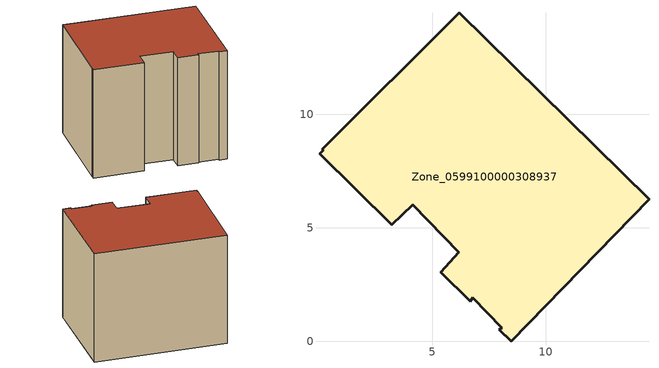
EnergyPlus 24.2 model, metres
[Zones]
Zone_0599100000308937
 floor ground (C_G): 6.16,3.92 4.13,6.02 3.22,5.13 0.04,8.25 0.21,8.41 0.17,8.46 6.2,14.47 14.54,6.25 8.47,0 7.96,0.51 8.06,0.6 6.79,1.91 6.68,1.77 5.37,3.05 z0
 wall outside (C_F): 5.37,3.05 6.68,1.77 6.79,1.91 8.06,0.6 7.96,0.51 8.47,0 14.54,6.25 6.2,14.47 0.17,8.46 0.21,8.41 0.04,8.25 3.22,5.13 4.13,6.02 6.16,3.92 5.37,3.05 z0:10.21
 roof outside (C_R): 6.79,1.91 8.06,0.6 7.96,0.51 8.47,0 14.54,6.25 6.2,14.47 0.17,8.46 0.21,8.41 0.04,8.25 3.22,5.13 4.13,6.02 6.16,3.92 5.37,3.05 6.68,1.77 z10.21
[BUILDING]
Pand.0599100000308937: North Axis=0; Terrain=City; Loads Convergence Tolerance Value=0.04; Temperature Convergence Tolerance Value=0.4; Solar Distribution=FullExterior; Maximum Number of Warmup Days=25; Minimum Number of Warmup Days=1
[Site:Location]
Rotterdam.The.Hague.AP_ZH_NLD Design_Conditions: Latitude=51.96; Longitude=4.45; Time Zone=1; Elevation=-4.5
[SITE:GROUNDTEMPERATURE:BUILDINGSURFACE]
18, 18, 18, 18, 18, 18, 18, 18, 18, 18, 18, 18
[MATERIAL] Thermal Absorptance=0.9; Solar Absorptance=0.7; Visible Absorptance=0.7
Name | Roughness | Thickness | Conductivity | Density | Specific Heat
G.TI.1946 | MediumSmooth | 0.15 | 1 | 540 | 1210
F.TI.1946 | Rough | 0.3 | 0.857143 | 1920 | 840
R.TI.1946 | MediumRough | 0.2 | 0.1 | 1500 | 1000
[CONSTRUCTION]
C_G: G.TI.1946
C_F: F.TI.1946
C_R: R.TI.1946
[ZONE]
Zone_0599100000308937: Type=1; Multiplier=1; Ceiling Height=Autocalculate; Volume=Autocalculate; Floor Area=autocalculate; Part of Total Floor Area=Yes
[ZONEINFILTRATION:DESIGNFLOWRATE]
Infil_Zone_0599100000308937: Zone or ZoneList or Space or SpaceList=Zone_0599100000308937; Schedule=AlwaysOn; Design Flow Rate Calculation Method=Flow/Area; Flow Rate per Floor Area=0.003; Constant Term Coefficient=1; Temperature Term Coefficient=0; Velocity Term Coefficient=0; Velocity Squared Term Coefficient=0
[HVACTEMPLATE:ZONE:IDEALLOADSAIRSYSTEM]
Zone_0599100000308937: Maximum Heating Supply Air Temperature=50; Minimum Cooling Supply Air Temperature=13; Maximum Heating Supply Air Humidity Ratio=0.0156; Minimum Cooling Supply Air Humidity Ratio=0.0077; Heating Limit=NoLimit; Cooling Limit=NoLimit; Dehumidification Control Type=ConstantSensibleHeatRatio; Cooling Sensible Heat Ratio=0.7; Dehumidification Setpoint=60; Humidification Control Type=None; Humidification Setpoint=30; Outdoor Air Method=None; Outdoor Air Flow Rate per Person=0.00944; Outdoor Air Flow Rate per Zone Floor Area=0; Outdoor Air Flow Rate per Zone=0; Demand Controlled Ventilation Type=None; Outdoor Air Economizer Type=NoEconomizer; Heat Recovery Type=None; Sensible Heat Recovery Effectiveness=0.7; Latent Heat Recovery Effectiveness=0.65
[ZONECONTROL:THERMOSTAT]
ThermostatControl_Zone_0599100000308937: Zone or ZoneList=Zone_0599100000308937; Control Type Schedule=DualSetpointControlType; Control 1=Thermostat_Zone_0599100000308937; Temperature Difference Between Cutout And Setpoint=0
[THERMOSTATSETPOINT:DUALSETPOINT]
Thermostat_Zone_0599100000308937: Heating Setpoint Temperature Schedule=HeatingSetpoint_Zone_0599100000308937; Cooling Setpoint Temperature Schedule=CoolingSetpoint_Zone_0599100000308937
[SCHEDULE:COMPACT]
HeatingSetpoint_Zone_0599100000308937: Through: 12/31, For: AllDays, Until: 24:00, 21
CoolingSetpoint_Zone_0599100000308937: Through: 12/31, For: AllDays, Until: 24:00, 24
DualSetpointControlType: Through: 12/31, For: AllDays, Until: 24:00, 4
AlwaysOn: Through: 12/31, For: AllDays, Until: 24:00, 1
